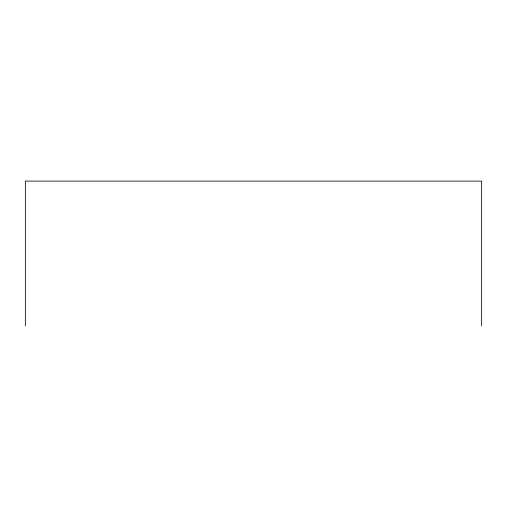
<?xml version="1.0" encoding="UTF-8"?>
<svg xmlns="http://www.w3.org/2000/svg" width="507" height="507" viewBox="0 0 507 507"><rect width="100%" height="100%" fill="white"/><g stroke="black" fill="none" stroke-linecap="round" stroke-linejoin="round"><path stroke-width="0.76" d="M481.65 325.9L481.65 181.1L25.35 181.1L25.35 325.9"/></g></svg>
